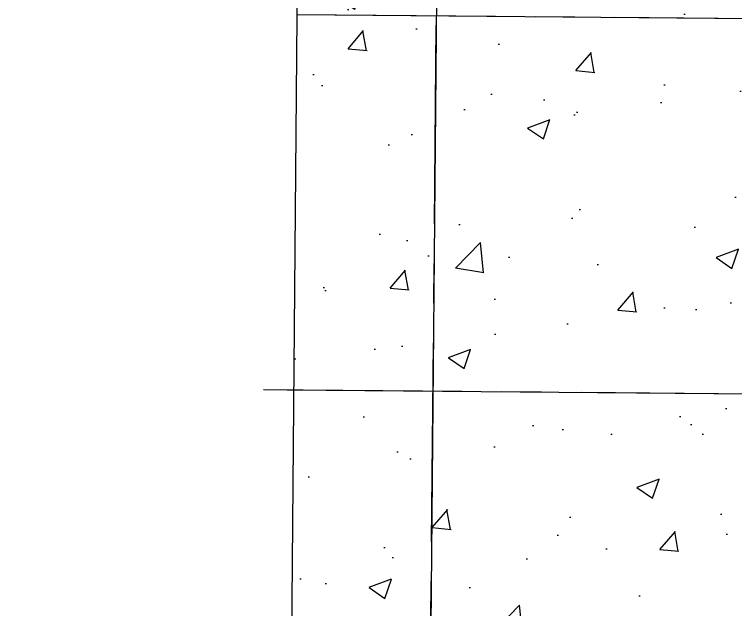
# Model space of a CAD drawing. Header units: millimetres. Extents: x 793 to 3159, y 750 to 2095.
# Drawn here: x 1282.88 to 1288.65, y 964.88 to 969.64 of the extents above; entities that cross this region are included whole.
import ezdxf

# ---------------------------------------------------------------- set-up
doc = ezdxf.new("R2010")
doc.units = ezdxf.units.MM
doc.linetypes.add('CENTER', pattern=[50.8, 31.75, -6.35, 6.35, -6.35])
doc.linetypes.add('CONTINUA', pattern=[0])
doc.layers.add('A-PISOS', color=252, linetype='Continuous')
doc.layers.add('A-TEXTO', color=2, linetype='Continuous')
doc.layers.add('JUNTA DE AISLAMIENTO', color=7, linetype='Continuous', true_color=0x22d6dd)
doc.layers.add('JUNTA DE CONTROL', color=7, linetype='Continuous', true_color=0xf43e0b)
doc.styles.get("Standard").update_dxf_attribs({"font": 'arial.ttf'})
doc.linetypes.add('RAYACONTX', pattern='A,0.8,["X",Standard,S=0.08,R=0,X=0.025,Y=-0.04],0', length=0.8)

# ---------------------------------------------------------------- blocks, each defined once
blk = doc.blocks.new('A$C15914C01')
at = {"layer": 'A-PISOS', "linetype": 'CONTINUA', "ltscale": 0.5}
h = blk.add_hatch(dxfattribs=at)
h.set_pattern_fill('AR-CONC', color=250, scale=0.01)
h.set_pattern_definition([(50, (-2174.8441, -711.9263), (1.8218467, -0.1593909), [0.1905, -2.0955]), (355, (-2174.8441, -711.9263), (-0.3524342, 1.9105685), [0.1524, -1.6764058]), (100.451445, (-2174.6923, -711.9396), (1.4694125, 1.7511775), [0.1619001, -1.7809024]), (46.1842, (-2174.844, -711.4183), (2.7107904, -0.4204233), [0.28575, -3.14325]), (96.63556, (-2174.6182, -711.4533), (2.3740413, 2.4742612), [0.2428502, -2.671356]), (351.18415, (-2174.844, -711.4183), (2.3740413, 2.4742612), [0.2285997, -2.5145973]), (21, (-2174.5901, -711.5453), (1.5161439, -1.022652), [0.1905, -2.0955]), (326, (-2174.5901, -711.5453), (0.6180203, 1.8418797), [0.1524, -1.6764]), (71.451445, (-2174.4638, -711.6305), (2.1341642, 0.8192277), [0.1619001, -1.7808994]), (37.5, (-2174.8441, -711.9263), (0.03088603, 0.84555039), [0, -1.65608, 0, -1.7018, 0, -1.68275]), (7.5, (-2174.8441, -711.9263), (0.66819663, 1.00180575), [0, -0.97028, 0, -1.61798, 0, -0.64135]), (327.5, (-2175.4105, -711.9263), (1.35590595, -0.05728744), [0, -0.635, 0, -1.9812, 0, -2.6289]), (317.5, (-2175.6645, -711.9263), (1.4812918, 0.2542649), [0, -0.8255, 0, -1.31572, 0, -1.8669])])
h.paths.add_polyline_path([(112.8168, -1.0022), (103.8168, -1.0012), (103.8168, -4.9051), (105.6526, -4.9051), (105.6526, -6.7051), (103.8168, -6.7051), (103.8164, -11.0577), (105.703, -11.0577), (105.7035, -23.5595), (105.5039, -23.5606), (105.504, -28.3052), (105.7174, -28.3076), (105.6917, -33.5263), (112.7332, -33.5285), (112.7377, -31.8357), (112.8168, -31.8361), (112.8168, -30.3928), (111.2788, -30.3928), (111.2788, -29.2428), (110.7788, -29.2428), (110.7788, -24.9928), (111.2788, -24.9928), (111.2788, -24.3928), (112.8168, -24.3928), (112.8168, -20.9354), (111.7938, -20.9354), (111.7938, -12.6454), (112.8168, -12.6454)])
at = {"layer": 'A-PISOS', "color": 250, "linetype": 'CONTINUA', "ltscale": 0.5}
for p, q in [((106.8168, -5.2046), (106.8168, -33.5154)), ((105.7034, -19.153), (109.8168, -19.153)), ((105.6526, -22.153), (109.8168, -22.153))]:
    blk.add_line(p, q, dxfattribs=at)
blk = doc.blocks.new('A$C3E6A45EC')
at = {"layer": 'JUNTA DE CONTROL', "linetype": 'CENTER', "ltscale": 0.05}
for p, q in [((106.7703, -33.5152), (107.052, -1.0025)), ((105.7814, -19.1437), (112.8945, -19.2053)), ((105.5146, -22.1415), (112.8686, -22.2052))]:
    blk.add_line(p, q, dxfattribs=at)

msp = doc.modelspace()

# ---------------------------------------------------------------- linework, layer by layer
at = {"layer": 'JUNTA DE AISLAMIENTO', "linetype": 'RAYACONTX', "elevation": 293.72089}
msp.add_lwpolyline([(1266.31569, 977.89863), (1285.20956, 977.73436), (1285.01553, 955.28317), (1292.03999, 955.18713), (1292.06336, 956.89624), (1292.21373, 956.89418), (1292.21168, 956.7442), (1298.60727, 956.65676), (1298.77973, 979.02143), (1301.27954, 978.98726), (1301.30139, 981.83144), (1310.59803, 981.70436), (1310.56988, 979.64509), (1316.50355, 979.56398), (1316.53188, 981.63629), (1328.77422, 981.46752)], dxfattribs=at)

# ---------------------------------------------------------------- block references
at = {"layer": 'A-TEXTO', "linetype": 'CONTINUA', "ltscale": 0.5}
msp.add_blockref('A$C3E6A45EC', (1179.3582, 988.78314, 293.72089), dxfattribs=at)
at = {"layer": 'JUNTA DE CONTROL', "linetype": 'CENTER', "ltscale": 0.05, "rotation": 359.5035917933524}
msp.add_blockref('A$C15914C01', (1179.60612, 989.70753, 293.72089), dxfattribs=at)

doc.saveas('drawing.dxf')
